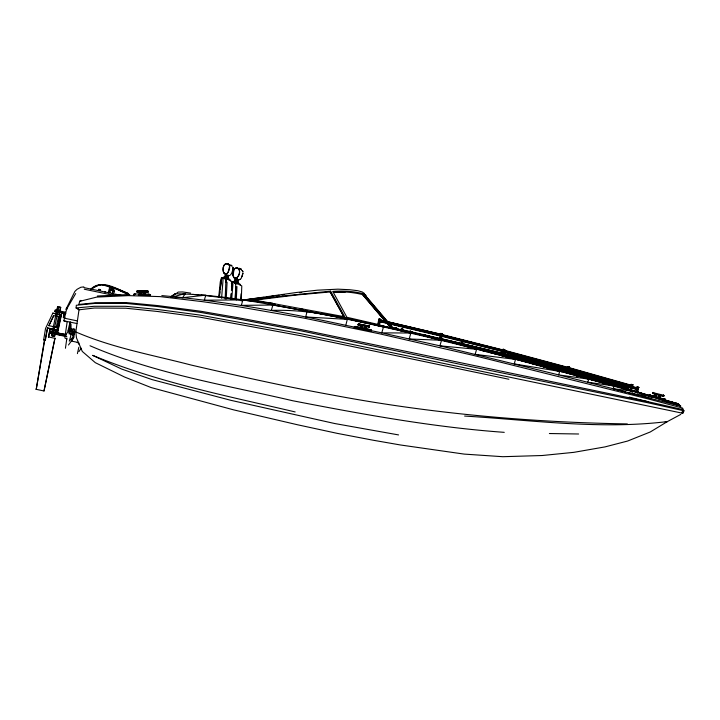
<?xml version="1.0" encoding="UTF-8"?>
<svg xmlns="http://www.w3.org/2000/svg" width="720" height="720" viewBox="0 0 720 720"><rect width="100%" height="100%" fill="white"/><g stroke="black" fill="none" stroke-linecap="round" stroke-linejoin="round"><path stroke-width="1.08" d="M66.582 307.638L66.294 309.393L66.582 307.638L67.329 307.611L66.321 308.241M507.141 357.165L506.808 355.284L505.287 354.159L441.261 338.724L440.865 339.318L504.891 354.762L507.195 356.508L506.808 355.284L506.205 356.886M592.542 378.144L626.256 386.928L627.777 388.098L628.11 389.988L627.498 388.521L625.869 387.531L593.235 379.035M147.924 291.222L148.113 292.113L147.051 290.889L137.142 290.79L147.933 290.988L147.051 290.889M148.905 294.516L150.516 294.705L150.48 295.461L148.869 295.272L148.743 294.12L134.037 293.967L135.513 294.147M150.075 295.371L150.102 294.615M148.113 292.113L137.844 292.005L138.015 290.871M147.897 292.059L147.123 292.005L147.159 291.159M139.347 291.402L139.239 293.994L141.057 294.021L141.165 291.429L139.959 291.348L139.851 293.94M143.793 294.363L143.901 291.771L143.289 291.825L143.181 294.417M144.387 294.498L144.495 291.906M144.999 294.444L145.107 291.852M230.949 299.25L231.192 293.697M231.48 287.037L231.57 284.814M231.084 299.277L231.318 293.724M231.462 290.394L231.912 281.538L226.935 278.919L225.945 279.765L225.171 298.953M240.966 300.285L241.254 293.625M241.101 300.312L241.389 293.661M137.088 291.951C137.259 289.818 136.215 292.653 137.844 292.005M136.863 291.897L137.457 290.754M241.254 301.041L241.785 285.903L236.808 283.293L235.818 284.139L233.307 282.033L231.327 283.536M133.65 295.128L134.442 293.904M134.073 295.047L134.118 294.3M226.215 298.962L227.079 282.195M236.259 299.979L236.952 286.56M66.969 338.985L64.98 338.103L64.899 337.32L67.149 321.948L63.873 320.823L67.095 307.053L74.88 291.411L77.076 289.296L80.829 287.262L83.853 286.884M112.752 290.331L112.194 293.661M235.224 298.845L235.854 286.686M235.269 298.899L235.764 284.049L234.765 282.627L233.307 282.033M221.58 298.179L223.083 279.351M231.678 299.304L232.956 283.716M71.802 330.237L71.685 328.536L73.332 336.528L69.282 341.136L70.875 335.556L69.642 332.334L70.344 322.272M503.487 354.375L551.088 366.147L552.609 367.29L552.942 369.171L552.33 367.713L550.692 366.75L506.34 355.779M74.34 334.188L74.709 329.535L73.656 328.608C74.43 332.55 74.997 337.248 71.829 340.371L73.683 337.131L73.584 337.887M218.709 297.243L220.293 281.763L221.508 277.515M219.114 297.261L221.454 279.162L223.434 277.668L224.892 278.253L225.945 279.765L223.434 277.668M219.474 296.217L219.924 291.807M220.149 289.611L221.697 279.252M161.829 295.614C223.767 301.131 285.084 312.057 345.798 325.323L347.49 318.627C290.385 309.222 233.379 294.588 175.284 293.796L170.559 296.793M224.973 277.398L225.468 273.492M225.189 277.434L225.585 273.492M225.396 277.425L225.765 274.5M225.54 277.488L225.909 274.563M225.756 277.47L226.125 274.545M225.729 278.487L226.224 274.59M225.846 278.487L226.341 274.59M226.836 278.226L227.205 275.292M226.953 278.217L227.322 275.292M227.052 278.262L227.421 275.337M227.142 279.225L227.637 275.319M227.286 279.288L227.781 275.382M227.493 279.27L227.988 275.373L227.592 279.315M227.709 279.315L228.204 275.409M234.855 281.772L235.224 278.847M234.972 281.772L235.341 278.838M235.197 280.836L235.44 278.883M235.161 282.771L235.656 278.874M235.548 280.881L235.791 278.937M235.512 282.825L236.007 278.919M235.854 280.908L236.106 278.964M235.728 282.861L236.223 278.955M236.718 282.591L237.204 278.694M236.925 282.636L237.204 279.666M237.141 282.618L237.51 279.693M237.285 282.681L237.654 279.756M237.375 283.644L237.87 279.738M237.474 283.689L237.96 279.783M237.591 283.68L238.086 279.783M680.823 414.387L667.395 421.578L650.25 431.982L627.66 441.027L605.016 446.895L573.867 452.34L542.196 455.517L502.821 456.705L464.148 454.095L400.401 444.969L373.122 440.217L337.275 433.368L297.585 424.782L233.685 409.878L151.11 387.558L124.524 377.019L95.31 362.673L82.296 351.45L76.509 337.986L75.816 331.938L79.002 309.807L76.095 307.962L76.329 305.271L94.878 303.408L126.234 303.453L157.653 306.585L200.034 312.336L237.024 318.816L300.942 330.822L469.827 366.336L648.18 402.822L684 410.805L682.596 413.37L683.145 411.651M69.75 325.512L70.2 322.227M73.449 335.601L71.145 334.152L72.81 332.568L73.989 333.585L74.709 329.535M65.439 348.246L66.843 338.391M552.807 368.433L552.006 368.892L552.609 367.29L552.888 369.189L552.96 368.208L552.627 369.072L545.904 367.344M627.66 389.907L627.777 388.098L626.76 387.918L626.337 389.448M69.642 332.334L70.983 324.018L71.145 334.152M99.612 290.232L99.738 289.521L98.739 289.323L98.613 290.088L98.892 289.395L100.512 289.71L100.53 290.466L98.424 290.007M45.108 340.047L47.529 327.987L45.378 340.173L43.677 339.75L44.73 340.101L36.225 389.367L44.469 339.984L43.677 339.75L45.54 328.428L52.857 313.11L61.047 315.009L60.561 317.295L59.499 316.953L57.51 327.609L59.769 317.07M114.435 292.356C115.857 288.81 108.882 287.712 110.241 292.365M369.36 326.142L369.423 327.33L369.432 326.178L368.793 326.007L358.524 323.883L358.065 324.936L358.776 325.134L359.163 324.063L369.432 326.178M371.241 330.273L371.232 331.092L371.241 330.273L370.134 329.58L354.861 326.439L360.054 327.6M371.097 331.011L370.125 330.768L370.278 330.03M368.793 326.007L368.712 327.132L369.351 327.285M370.539 330.993L370.494 329.787L362.142 328.041M61.569 311.436L55.125 310.194L54.828 311.589L61.281 312.84L61.569 311.436L65.592 312.174M108.981 292.977L110.493 287.811L113.931 289.737M108.18 292.824L109.341 288.585M49.878 329.634L48.591 337.023L49.878 329.634L56.772 331.128L56.997 330.084L47.79 328.104M51.66 333.414L50.274 333.018L50.571 331.614L66.051 334.521M55.332 311.589L55.629 310.185M50.274 333.018L52.875 333.414L53.172 332.01M57.438 311.985L57.735 310.581M58.932 306.963L52.776 335.907L51.462 335.664L57.627 306.72L60.732 307.422L59.13 314.928M55.701 331.002L54.567 336.366L55.692 329.823M56.151 327.681L58.428 316.962M58.887 314.82L60.48 307.314M56.502 331.011L56.727 329.958M57.456 327.465L58.266 327.825L57.735 330.3L56.934 329.94L57.456 327.465L48.897 325.683L53.658 315.666L59.76 316.935L60.246 314.649M52.875 333.414L56.709 334.26L57.006 332.856M64.422 317.763L63.324 317.286L64.206 313.146L65.79 313.479M63.558 316.665L64.161 313.848L64.368 315.99M113.004 293.814L113.418 291.231L110.925 290.124M378.909 318.96L377.505 325.53L378.081 325.638L379.476 319.068C383.301 319.932 377.109 318.771 379.476 319.068M380.16 319.221L378.765 325.791L378.081 325.638M379.269 326.016L380.664 319.446M400.797 331.038L401.256 328.851L403.245 329.346L401.256 328.851M402.048 331.299L402.516 329.112M440.829 339.138L441.99 333.657C438.12 332.811 444.123 334.386 441.99 333.657M441.099 340.452L442.494 333.882M504.369 349.533L502.974 356.103L502.281 355.941L503.685 349.371L505.098 349.767L504.297 349.65M503.703 355.23L504.171 353.034M519.966 359.127L520.434 356.931L522.423 357.426L520.389 357.003M520.542 359.226L521.001 357.039M521.226 359.388L521.694 357.192M566.451 372.132L567.621 366.66L569.61 367.155L567.621 366.66M568.188 366.768L566.793 373.338L566.217 373.23M567.477 373.491L568.872 366.921M568.44 371.52L569.376 367.146M629.955 389.844L631.116 384.363L631.692 384.471L633.114 384.858L632.376 384.624L631.215 390.105M631.719 390.321L632.88 384.849M635.769 392.409L636.939 386.937L638.919 387.432L636.939 386.937M637.524 392.895L638.694 387.423M54.324 336.258L51.705 335.772L52.848 330.408M56.952 311.112L57.627 306.72M44.001 390.987L54.954 338.283L44.001 390.987L36 389.268M57.546 333.099L61.587 314.127M355.149 326.871L354.456 326.772L354.294 327.51L354.987 327.609L355.509 326.529M358.146 324.972L358.326 324.153L359.163 324.063M358.065 324.936L358.974 323.955M360.63 324.918L360.09 327.456L361.953 327.843L362.493 325.305L360.63 324.918L361.665 325.17M360.918 327.591L361.458 325.053M365.436 326.259L364.887 328.797L365.922 329.049L366.462 326.511L365.436 326.259L364.608 326.115L364.059 328.662M358.551 325.008L368.928 327.249L368.973 326.106M401.364 331.146L401.832 328.959M439.335 339.966L440.739 333.396M440.136 338.976L441.306 333.504M462.123 344.961L462.591 342.774C458.721 341.928 464.724 343.503 462.591 342.774M501.714 355.842L503.118 349.272L503.685 349.371M579.015 375.3L579.717 372.015L580.968 372.276L580.5 374.463M579.816 374.31L580.284 372.114M630.297 391.041L631.692 384.471M636.336 392.517L637.506 387.045M637.254 391.581L638.19 387.198M50.769 333.018L51.066 331.614M66.861 336.942L65.556 335.178L67.752 331.947L70.056 322.083M354.429 327.582L354.456 326.772M77.409 353.619L78.831 347.238M682.758 413.334L681.984 413.1L682.605 410.418M242.109 276.624L242.973 272.943L241.263 278.253L240.237 279.432L238.293 279.891M230.436 275.094L232.281 272.286L233.091 267.372M232.281 272.286L233.082 267.336M642.393 396.324L680.733 406.107L677.52 403.596C580.266 375.345 482.499 348.579 383.715 326.223L381.744 332.865L370.854 330.579M506.835 357.066L507.159 356.202M627.975 389.25L627.795 389.889L627.174 389.691L628.119 389.016L627.777 388.098M504.432 356.427L505.287 354.159L506.88 355.86M505.368 356.661L506.151 354.573L504.891 354.762M550.233 368.415L551.088 366.147L551.178 366.966M591.795 378.063L592.659 378.423L592.569 377.676L593.604 379.638L591.705 377.253L590.85 379.512L591.786 379.764L592.569 377.676L591.705 377.253L568.881 371.394M592.623 380.007L593.226 378.405L591.318 377.847M625.401 389.196L626.256 386.928L627.84 388.674L628.11 389.988L628.119 389.016M400.572 330.282L410.769 332.253L410.841 333.018L381.744 332.865L439.902 345.834L558.657 374.895L559.674 371.394C465.138 344.988 369.621 321.903 272.88 305.046L271.35 310.419C314.937 308.979 357.345 320.742 399.555 330.093L397.476 329.769M364.212 293.31L362.16 291.933L357.741 290.691L349.668 289.719L337.932 289.161L317.421 290.187L296.415 292.491L242.856 300.096L241.344 305.361L272.88 305.046M81.117 300.753L80.379 300.429L79.731 301.329L78.822 304.452L95.373 302.796L126.621 302.607L158.058 305.622L200.592 311.22L237.609 317.628L301.464 329.616L648.567 401.814L683.451 409.725L682.56 408.15M414.972 333.657L408.591 331.56L410.427 331.236L417.438 334.341M659.376 397.89L658.341 397.548L659.169 394.722L660.978 395.271L660.15 398.097M659.943 394.929L659.115 397.764L658.341 397.548M663.669 396.459C664.542 395.172 662.643 394.551 662.931 396.207L663.669 396.459L652.527 393.408L652.779 392.598L663.768 395.316M655.911 394.056L655.119 396.756L656.154 397.098L656.955 394.398L655.911 394.056L655.146 393.849L654.345 396.549M663.228 396.333L663.363 395.199M652.977 393.534L653.49 392.517M663.561 396.414L663.687 395.28M665.451 399.654C664.974 401.571 666.351 398.871 664.47 399.33L649.44 394.938L654.606 396.396M653.076 392.4L653.742 392.625L653.274 393.66L652.635 393.453L653.22 392.724M664.254 400.05L664.47 399.33M674.577 403.299L678.861 404.361L588.825 379.161L558.657 374.895L613.17 388.746L614.349 385.335L630.162 389.925M648.783 395.955L648.999 395.235L650.034 395.091M678.861 404.361L651.663 395.946L650.736 398.493L613.17 388.746L632.601 391.104L632.925 390.501L680.733 406.107M394.146 329.139L395.487 327.663L402.426 330.741M409.797 332.586L410.427 331.236L411.966 332.325M73.332 336.528L71.694 340.92L73.683 337.131M234.099 269.154L233.019 275.679L234.126 278.028L235.89 278.442C239.247 276.732 241.713 269.586 237.159 267.903C232.362 267.615 231.255 276.381 234.909 278.244C239.121 278.352 241.749 269.46 237.096 267.921L234.81 268.479M228.078 272.448L229.734 265.851A3.438 3.393 -64.8 0 0 227.358 263.565C222.597 263.466 222.066 270.72 224.325 273.69L226.089 274.104L227.088 273.609C229.221 271.008 231.642 265.185 227.295 263.583M527.805 362.403L519.255 360.054L559.557 370.629L559.674 371.394L515.826 358.713L515.511 359.388L475.164 354.357L476.595 349.308L441.747 339.597L439.902 345.834L476.595 349.308L476.91 348.642L501.894 355.365M224.289 264.825C222.453 267.174 222.228 275.76 227.016 273.537M175.086 297.351L182.592 297.693L205.812 295.155L204.282 300.204L253.017 299.817L344.763 316.791L330.624 291.177L330.201 291.942L297.09 294.921L253.098 300.339M66.438 309.438L75.681 293.553M79.002 351.531L81.117 348.246M439.488 339.615L439.425 339.039L439.146 339.462L439.947 339.246M552.987 368.514L551.952 366.57L551.16 368.658L552.33 367.713M593.568 379.323L592.209 378.234M595.881 379.854L596.241 379.296L595.377 378.873L552.186 367.803M626.76 387.918L627.129 387.36L627.84 388.674M182.592 297.693L185.4 293.481L172.908 296.919M68.481 344.997L71.244 341.199M365.337 296.352L366.057 295.425L364.167 294.048L388.098 322.182M355.878 326.727L354.591 326.844M224.982 278.388L225.603 277.731M234.855 282.762L235.476 282.105M171.873 297.198L175.284 293.796L170.739 296.919M650.511 395.316L648.999 395.235M438.741 339.696L439.425 339.039M90.639 289.305C101.655 278.262 116.838 289.278 128.439 293.562L128.781 294.282L116.307 288.936L102.645 284.859M387.675 321.993L363.735 293.85L362.619 294.615C353.088 292.23 343.098 291.384 333.315 292.122L345.177 292.077M176.913 292.95L178.227 292.077L182.583 291.942L190.71 293.13M226.575 273.456L225.783 273.978L224.01 272.871M236.376 277.794L235.584 278.307L233.811 277.209M239.904 279.351L238.419 279.801M92.466 288.351L97.857 285.489L100.908 284.76M92.295 288.261C104.085 279.333 118.224 291.204 129.735 294.93M225.477 264.195L226.323 263.709L228.366 264.078M235.278 268.533L236.124 268.047L238.176 268.416M401.976 330.948L397.017 328.752L395.442 329.436L394.848 329.013M79.731 301.329L96.678 297.099L128.313 295.623L160.164 296.613L202.671 301.689L239.913 307.017L304.092 318.141L379.602 333.828L473.031 355.329L649.521 399.285L681.984 407.889L682.308 409.401M240.273 279.405L238.491 279.648M225.027 264.132L226.323 263.709M150.516 294.705L148.743 294.12M397.017 328.752L395.487 327.663L393.615 328.095L396.18 329.031M408.564 331.659L410.256 331.362L411.678 332.37L410.427 331.236M665.208 421.929L667.395 421.578C599.985 429.804 531.981 420.12 464.607 416.061M259.38 297.963L242.856 300.096L330.624 291.177M261.567 297.666L263.745 297.369M267.012 296.928L269.19 296.631M271.377 296.334L273.555 296.046M276.804 295.614L278.964 295.335M282.213 294.912L284.373 294.624M253.017 299.817L273.312 297.234M79.002 309.807L94.419 308.025L125.802 308.223L157.293 311.454L199.719 317.115L300.681 335.709L508.905 379.26M148.149 291.267L147.609 291.015M299.565 292.725L301.761 292.491M97.353 296.01L129.015 294.534M627.336 423.918C528.228 422.262 429.165 413.307 331.713 394.893C284.58 386.397 237.843 375.84 191.187 365.058C152.541 354.978 112.617 347.913 75.816 331.938M137.196 291.861L147.123 292.005M138.303 295.11L148.869 295.272M549.387 433.53L578.628 433.998M228.492 275.553L229.437 275.58M347.418 319.365L305.73 316.971L307.089 311.292L307.629 311.193L347.49 318.627L383.364 326.898M453.852 342.297L454.806 342.324M683.424 410.787L684 410.805M631.116 384.363L631.629 384.588M503.118 349.272L503.613 349.488M192.528 294.39L198.864 294.831M200.979 294.984L243.459 300.357M137.133 291.105L137.88 291.159M504.261 432.342C432.999 427.23 362.664 414.288 292.617 400.725C224.577 384.768 154.503 373.644 90.027 345.762M228.618 275.463L229.482 275.562M230.706 265.05L232.182 266.346M242.856 300.096L272.871 303.309M370.692 330.255L371.385 330.354M370.494 329.787L371.142 329.877L370.134 329.58M104.796 291.753L105.318 291.834L104.535 291.645M651.348 396.54L631.836 393.561L632.601 391.104L614.349 385.335L629.334 389.988M358.731 324.18L358.245 324.108L358.956 324.306M369.108 326.421L369.594 326.502L368.883 326.304M374.85 324.81L383.715 326.223L410.841 333.018L409.212 338.985L441.441 340.272L410.769 332.253L435.645 338.688M368.928 327.249L369.423 327.33M559.674 371.394L514.26 363.924L515.511 359.388L476.91 348.642M398.556 434.916L334.728 423.531L230.895 400.329L152.208 379.647L121.761 369.099L92.646 355.347C157.599 382.32 226.944 395.91 295.155 411.93M365.094 328.914L365.922 329.049M260.793 301.698L262.998 302.103M327.861 315.099L347.49 318.627L364.968 322.803M300.816 308.943L302.967 309.33M61.281 312.84L65.295 313.578M56.709 334.26L65.754 335.925M77.202 342.585L78.768 342.873L78.786 344.097M59.418 307.179L60.732 307.422M54.135 333.972L65.637 336.474M53.253 336.123L54.567 336.366M394.263 329.076L399.555 330.093L390.924 328.32M64.683 313.56L61.56 312.966L57.303 332.991L64.575 334.386M61.101 311.535L62.397 311.796M84.024 287.631L121.797 295.488M84.276 289.215L114.75 295.56M54.711 313.686L56.826 314.127M58.941 314.568L61.047 315.009M63.324 317.286L64.917 317.61M64.197 318.168L77.229 320.886M63.873 320.823L76.914 323.532M47.529 327.987L56.934 329.94M71.955 341.19L78.48 342.549M48.33 336.906L55.224 338.4M44.469 339.984L45.378 340.173M345.798 325.323L354.51 327.15M356.688 327.609L358.866 328.068M366.498 329.67L368.676 330.12M354.987 327.609L370.125 330.768M426.267 336.069L423.396 334.8L439.317 338.751M681.984 413.1L300.42 333.585L199.512 315.018L157.113 309.42L125.649 306.297L94.248 306.288L76.095 307.962L78.534 309.042M346.185 318.591L355.563 320.688M57.051 312.174L58.698 312.543M670.113 401.904L677.52 403.596L664.803 400.248L665.424 400.464M401.895 329.679L461.052 343.305M401.76 330.021L461.808 343.8M379.557 319.797L441.36 334.359L502.902 349.893M379.764 319.887L440.487 334.197M379.431 320.13L441.234 334.701L502.569 350.145M380.313 321.327L439.956 335.385M380.619 321.462L388.206 323.253M390.375 323.757L403.389 326.826M405.558 327.339L415.314 329.634M417.483 330.147L421.821 331.173M423.99 331.686L437.004 334.746M379.395 321.606L440.118 335.916M462.141 343.557L501.921 353.151M503.865 353.583L520.2 357.561M462.879 344.061L519.867 357.813M506.772 355.635L511.074 356.67M513.216 357.192L519.669 358.749M347.49 318.627L358.713 321.372M629.271 397.116L648.567 401.814M99.738 289.521L100.512 289.71M455.886 342.594L472.113 346.608M477.522 347.949L480.771 348.75M486.18 350.091L489.42 350.892M423.396 334.8L444.753 340.128L441.486 339.3M443.691 335.376L456.606 338.625M458.757 339.174L465.21 340.794M467.361 341.334L473.823 342.963M475.974 343.503L482.427 345.132M484.578 345.672L491.031 347.301M493.191 347.841L499.644 349.47M441.342 335.772L503.442 351.351M441.198 336.168L503.406 351.792L631.395 387.027M522.153 358.002L610.569 380.736M522.027 358.344L628.776 385.92M522.324 358.479L540.657 363.123M542.817 363.672L549.288 365.31M551.439 365.859L557.91 367.497M560.07 368.046L566.541 369.684M568.692 370.233L577.323 372.411M521.829 359.28L531.531 361.737M533.682 362.286L536.922 363.105M542.313 364.473L545.544 365.292M550.944 366.66L578.979 373.761M551.979 367.371L577.854 373.932M474.624 348.642L477.873 349.47M480.033 350.028L486.576 351.693M488.754 352.251L492.021 353.079M494.208 353.637L497.475 354.474M508.374 357.255L511.641 358.092M513.828 358.641L518.184 359.757L515.826 358.713M665.64 399.744L656.658 396.936M363.735 293.85C353.682 291.24 343.089 290.583 332.766 291.411L346.905 317.277L376.83 324.153L388.728 327.672M506.916 355.482L519.966 358.83M522.135 359.388L525.402 360.225M527.571 360.783L534.096 362.466M536.265 363.024L539.532 363.861M544.968 365.256L548.226 366.093M550.404 366.651L566.703 370.836M574.551 375.327L577.809 376.164M585.414 378.117L588.681 378.954M664.848 399.096L665.433 399.249L664.38 398.871M613.17 388.746L625.707 391.995M627.795 392.535L631.98 393.624M633.015 393.894L637.191 394.974M556.641 368.802L559.908 369.648M576.225 373.896L579.483 374.751M581.661 375.318L584.928 376.164M569.592 373.815L572.85 374.67M575.028 375.237L578.286 376.092M580.464 376.659L583.722 377.514M585.9 378.081L630.054 389.952M612.729 381.312L615.969 382.167M618.12 382.734L621.36 383.589M632.142 386.442L636.66 387.675M632.007 386.775L636.327 387.918M581.13 374.319L637.209 389.142M581.094 374.76L637.164 389.583M558.729 370.962L615.987 386.064M657.891 398.367L661.068 399.204M503.982 350.172L567.396 367.2M503.946 350.55L568.143 367.74L630.864 385.479M504.522 351.639L631.431 386.586M504.819 351.774L534.924 359.856M537.075 360.441L545.67 362.745M547.821 363.321L556.425 365.634M558.576 366.21L561.798 367.083M563.949 367.659L567.171 368.523M504.684 352.179L567.036 368.919M505.152 356.247L518.184 359.757M400.608 330.372L404.82 331.524M656.181 394.182L656.955 394.398M529.938 362.988L538.488 365.346M540.621 365.931L551.313 368.874M558.792 370.935L561.996 371.817M663.462 395.523L663.912 395.649L663.165 395.397M562.185 371.736L559.557 370.629L599.85 381.933M568.269 367.398L630.891 385.101M569.322 369.117L615.6 382.167M617.751 382.779L628.506 385.812M568.107 369.216L630.522 386.82M55.125 310.194L56.52 310.581M54.828 311.589L56.223 311.985M50.571 331.614L51.966 332.01M604.107 383.148L607.302 384.057M634.383 391.149L652.896 396.495L651.663 395.946M559.557 370.629L588.825 379.161L587.7 382.212L614.034 385.947L589.185 378.549L591.336 379.503M652.869 392.643L653.517 392.85M659.169 394.722L660.213 395.055M106.974 285.534L118.98 289.539L128.439 293.562M108.927 286.749L111.906 287.748M228.69 275.31L229.311 275.535M222.111 277.812L223.569 277.821L223.767 276.957L228.339 279.081M231.984 282.177L233.442 282.186L233.649 281.322L238.212 283.455M66.141 309.321L66.807 309.6M118.863 290.07L121.842 291.33M632.925 390.501L636.525 392.094M441.747 339.597L444.474 340.803M239.031 268.218L241.353 269.244L240.066 268.659M225.63 277.452L229.509 279.162M235.512 281.817L239.382 283.536M231.381 281.88L233.163 282.672M64.206 313.146L65.295 313.632M52.857 313.11L53.658 313.47M53.658 315.666L48.897 325.683M129.564 294.741L127.656 293.868L129.627 294.822M230.76 265.113L231.831 265.608M221.778 277.92L222.12 278.127M231.651 282.285L231.993 282.501M72.135 331.947L74.196 333.252M395.316 327.789L396.729 328.797L395.487 327.663M596.898 380.025L596.241 379.296L596.322 380.052M389.547 323.883L393.903 329.004M389.124 323.694L393.471 328.815M371.034 304.182L385.542 321.237M386.991 322.947L390.618 327.213M390.915 327.87L362.619 294.615L385.074 321.084M386.523 322.785L390.879 327.906M241.389 269.919L241.983 270.684M237.861 268.362L238.455 269.127M228.06 264.024L228.654 264.789M236.817 278.658L237.465 279.504M236.907 278.64L237.546 279.486M410.256 331.362L411.12 332.604M506.538 355.707L507.006 356.427M592.569 377.676L593.604 379.638M71.685 328.536L73.989 333.585M506.808 355.284L507.195 356.508M126.027 292.491L126.216 293.148M68.301 330.264L69.219 334.026M627.129 387.36L627.21 388.116L626.256 386.928M552.609 367.29L552.672 367.866M551.952 366.57L552.033 367.317M506.151 354.573L506.241 355.32L505.287 354.159M441.261 338.724L441.351 339.534M240.318 284.247L240.363 285.201M230.445 279.873L230.49 280.827M225.891 279.675L225.99 282.321M275.049 304.236L272.898 303.849L275.049 304.254M344.367 317.574L330.201 291.942L344.358 317.601M242.892 271.71L242.451 270.783A3.438 3.393 -67.5 0 1 242.883 271.674"/></g></svg>
